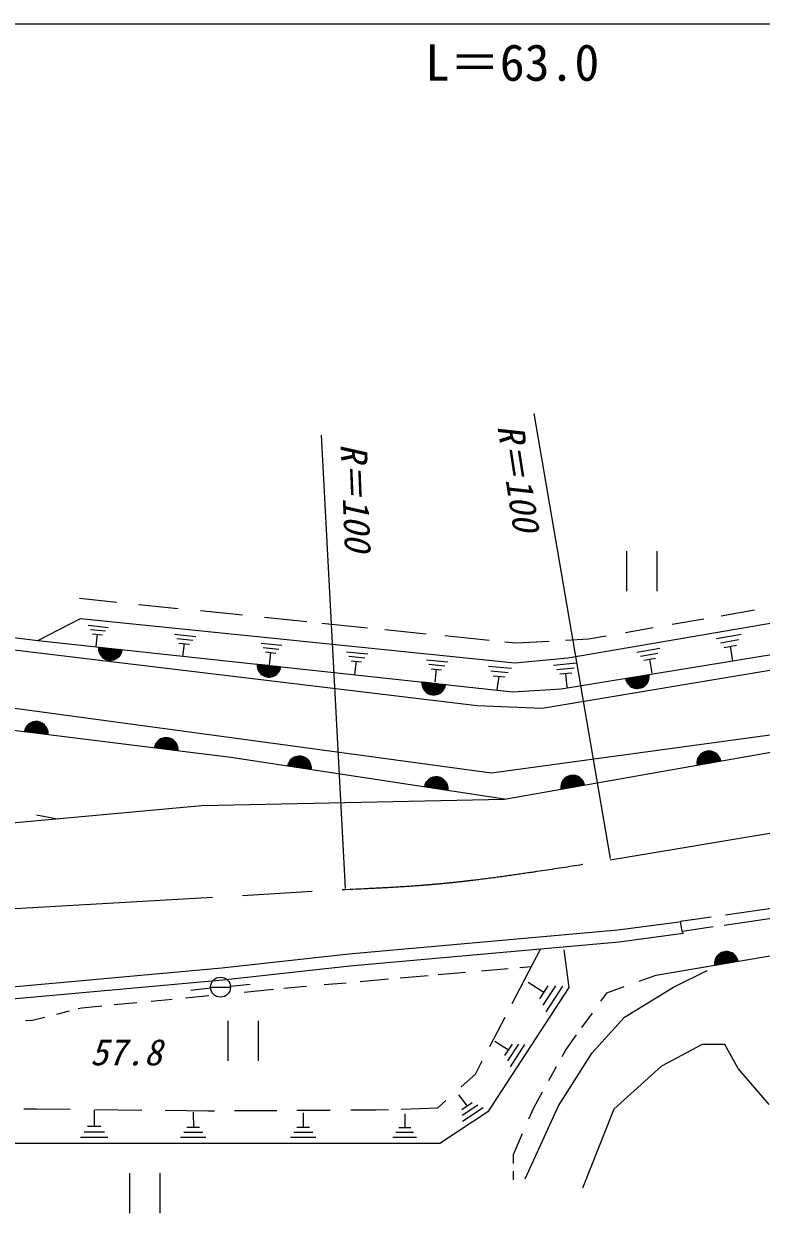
# Model space of a CAD drawing. Units: millimetres, scale not verified. Extents: x 40000 to 680000, y 20000 to 380000.
# Drawn here: x 501882 to 538838, y 270543 to 330125 of the extents above; entities that cross this region are included whole.
import ezdxf
from ezdxf.enums import TextEntityAlignment as Align

# ---------------------------------------------------------------- set-up
doc = ezdxf.new("R2010")
doc.units = ezdxf.units.MM
doc.header["$LTSCALE"] = 1000
doc.linetypes.add('CHAIN', pattern=[18.5, 12, -1.5, 3.5, -1.5])
for name, color, linetype, lineweight in [('M-BGD', 7, 'Continuous', 25), ('M-BGD-RSTR', 7, 'Continuous', 13), ('M-BMK', 2, 'CHAIN', 13)]:
    doc.layers.add(name, color=color, linetype=linetype, lineweight=lineweight)
doc.styles.add('ＭＳ ゴシック', font='')
doc.styles.get('ＭＳ ゴシック').set_extended_font_data('MS Gothic')

msp = doc.modelspace()

# ---------------------------------------------------------------- linework, layer by layer
at = {"layer": 'M-BGD'}
for p, q in [((529152, 298366), (559038, 303483)), ((532098, 301711), (532098, 303711)), ((533598, 303711), (533598, 301711)), ((528814, 296807), (559332, 301791)), ((504670, 301346), (506538, 301155)), ((507631, 301043), (509620, 300841)), ((559454, 301088), (527866, 295829)), ((493340, 300386), (502579, 299234)), ((502579, 299234), (504723, 300339)), ((504723, 300339), (514408, 299341)), ((510731, 300727), (512839, 300512)), ((513948, 300399), (516060, 300183)), ((534379, 300044), (535956, 300319)), ((536833, 300471), (538495, 300760)), ((524603, 295960), (493242, 299719)), ((505110, 299999), (506110, 299889)), ((505220, 299789), (505970, 299709)), ((516816, 300106), (519104, 299873)), ((519975, 299784), (522047, 299573)), ((532040, 299638), (533423, 299878)), ((502579, 299234), (526382, 296658)), ((505320, 299569), (505820, 299519)), ((505510, 298949), (505570, 299549)), ((509440, 299549), (510500, 299439)), ((509550, 299329), (510350, 299249)), ((514408, 299341), (526498, 298116)), ((522977, 299478), (525212, 299250)), ((525988, 299171), (526566, 299112)), ((526566, 299112), (528211, 299204)), ((529030, 299249), (530174, 299313)), ((530174, 299313), (531067, 299469)), ((536590, 299339), (537830, 299549)), ((536790, 299119), (537720, 299279)), ((509660, 299099), (510190, 299049)), ((509860, 298429), (509930, 299079)), ((513770, 299099), (514820, 298999)), ((513880, 298879), (514670, 298799)), ((513990, 298659), (514520, 298599)), ((514190, 297999), (514260, 298629)), ((518050, 298669), (519120, 298559)), ((532600, 298649), (533750, 298849)), ((532780, 298449), (533650, 298599)), ((536980, 298889), (537600, 298999)), ((537420, 298199), (537290, 298949)), ((518170, 298449), (518970, 298359)), ((518280, 298219), (518810, 298159)), ((518480, 297549), (518550, 298189)), ((522060, 298269), (523130, 298159)), ((522180, 298039), (522980, 297959)), ((525170, 297949), (526320, 297839)), ((526498, 298116), (529152, 298366)), ((528420, 297999), (529580, 298109)), ((532960, 298239), (533540, 298339)), ((533370, 297599), (533250, 298289)), ((522290, 297809), (522820, 297759)), ((522490, 297139), (522560, 297789)), ((525290, 297709), (526160, 297629)), ((525410, 297469), (525990, 297409)), ((525610, 296769), (525700, 297439)), ((525977, 291281), (560107, 297332)), ((528590, 297779), (529460, 297869)), ((528750, 297559), (529340, 297619)), ((529110, 296889), (529050, 297589)), ((492925, 296999), (512400, 294351)), ((526382, 296658), (528814, 296807)), ((512265, 293364), (492746, 295787)), ((527866, 295829), (524603, 295960)), ((512400, 294351), (525323, 292601)), ((525323, 292601), (540131, 294621)), ((525977, 291281), (512265, 293364)), ((497848, 289780), (510806, 290965)), ((510806, 290965), (525977, 291281)), ((502512, 290497), (503577, 290304)), ((561864, 287211), (533556, 282455)), ((539572, 285845), (537043, 285477)), ((534839, 285143), (531657, 284714)), ((536337, 285375), (534800, 285151)), ((534883, 284658), (534800, 285151)), ((536422, 284882), (534883, 284658)), ((539706, 285359), (536979, 284963)), ((531657, 284714), (518164, 283521)), ((534919, 284548), (531724, 284118)), ((534883, 284658), (534919, 284548)), ((531724, 284118), (518223, 282924)), ((526356, 281051), (527772, 283768)), ((528950, 283731), (529191, 281850)), ((518164, 283521), (511800, 282817)), ((511800, 282817), (490443, 280890)), ((518223, 282924), (511860, 282220)), ((520752, 282328), (522141, 282450)), ((522649, 282494), (524017, 282614)), ((524814, 282684), (526155, 282801)), ((526742, 282852), (527321, 282903)), ((533556, 282455), (532701, 282148)), ((534442, 281869), (536122, 282709)), ((511860, 282220), (490375, 280281)), ((511242, 281865), (512242, 281865)), ((512240, 281919), (513230, 282009)), ((514910, 281809), (515831, 281898)), ((515831, 281898), (516055, 281917)), ((516930, 281994), (518044, 282091)), ((518734, 282152), (520166, 282277)), ((529191, 281850), (525139, 275628)), ((527160, 282119), (527940, 281619)), ((528150, 281939), (527730, 281289)), ((528520, 281929), (527890, 280959)), ((528880, 281919), (528040, 280629)), ((531957, 281882), (531083, 281569)), ((531983, 280369), (534442, 281869)), ((508267, 281171), (509319, 281272)), ((509993, 281337), (511162, 281449)), ((511240, 281809), (510250, 281699)), ((512934, 281620), (514399, 281760)), ((531083, 281569), (530788, 281162)), ((503546, 280521), (504173, 280681)), ((504601, 280790), (504786, 280837)), ((504786, 280837), (505785, 280933)), ((506418, 280994), (507552, 281103)), ((501964, 280198), (502326, 280210)), ((502326, 280210), (502942, 280367)), ((512132, 278172), (512132, 280172)), ((513632, 280172), (513632, 278172)), ((525234, 278894), (526000, 280366)), ((530361, 280571), (529836, 279845)), ((530363, 278569), (531983, 280369)), ((529567, 279474), (529043, 278749)), ((525490, 279169), (526170, 278729)), ((526350, 279009), (525980, 278449)), ((526670, 279009), (526120, 278169)), ((526980, 278999), (526250, 277879)), ((535882, 278989), (533843, 277910)), ((537022, 278989), (535882, 278989)), ((537682, 277790), (537022, 278989)), ((528683, 275930), (530363, 278569)), ((529043, 278749), (528839, 278379)), ((524512, 277509), (524861, 278178)), ((528561, 277874), (528172, 277168)), ((533843, 277910), (531443, 275750)), ((539242, 275990), (537682, 277790)), ((523798, 276868), (524512, 277509)), ((523670, 276479), (524100, 275909)), ((527865, 276612), (527424, 275810)), ((522631, 275821), (523040, 276187)), ((524360, 276079), (523840, 275729)), ((524630, 275959), (523850, 275439)), ((527004, 272270), (528683, 275930)), ((501887, 275779), (502519, 275772)), ((502519, 275772), (504207, 275754)), ((505410, 275699), (505410, 274879)), ((505443, 275740), (507804, 275713)), ((508963, 275700), (511104, 275676)), ((510370, 275599), (510380, 274839)), ((511104, 275676), (511440, 275678)), ((512441, 275684), (514558, 275696)), ((515558, 275701), (517237, 275711)), ((515880, 275579), (515890, 274839)), ((518276, 275717), (519545, 275724)), ((519545, 275724), (520152, 275743)), ((520797, 275763), (522631, 275821)), ((520970, 275529), (520970, 274819)), ((525139, 275628), (522728, 274036)), ((524900, 275829), (523860, 275139)), ((527424, 275810), (527181, 275253)), ((531443, 275750), (529883, 271790)), ((505750, 274879), (505070, 274879)), ((510690, 274839), (510060, 274839)), ((516200, 274839), (515570, 274839)), ((521270, 274819), (520670, 274819)), ((506090, 274339), (504730, 274339)), ((505920, 274609), (504900, 274609)), ((511000, 274339), (509740, 274339)), ((510850, 274589), (509900, 274589)), ((516510, 274339), (515250, 274339)), ((516360, 274589), (515410, 274589)), ((521570, 274339), (520380, 274339)), ((521420, 274579), (520530, 274579)), ((526863, 274525), (526404, 273470)), ((502663, 274036), (493258, 274036)), ((522728, 274036), (502663, 274036)), ((526404, 273470), (526404, 273034)), ((507196, 270543), (507196, 272543)), ((508696, 272543), (508696, 270543)), ((526404, 272648), (526404, 272210))]:
    msp.add_line(p, q, dxfattribs=at)
msp.add_circle((511742, 281865), 500, dxfattribs=at)
for centre, radius, start, end in [((506220, 298840), 600, 173.82522, 353.82522), ((506220, 298840), 550, 173.82522, 353.82522), ((506220, 298840), 500, 173.82522, 353.82522), ((506220, 298840), 450, 173.82522, 353.82522), ((506220, 298840), 400, 173.82522, 353.82522), ((506220, 298840), 350, 173.82522, 353.82522), ((506220, 298840), 300, 173.82522, 353.82522), ((506220, 298840), 250, 173.82522, 353.82522), ((506220, 298840), 200, 173.82522, 353.82522), ((506220, 298840), 150, 173.82522, 353.82522), ((506220, 298840), 100, 173.82522, 353.82522), ((506220, 298840), 50, 173.82522, 353.82522), ((514171, 297997), 600, 174.0589, 354.0589), ((514171, 297997), 550, 174.0589, 354.0589), ((514171, 297997), 500, 174.0589, 354.0589), ((514171, 297997), 450, 174.0589, 354.0589), ((514171, 297997), 400, 174.0589, 354.0589), ((514171, 297997), 350, 174.0589, 354.0589), ((514171, 297997), 300, 174.0589, 354.0589), ((514171, 297997), 250, 174.0589, 354.0589), ((514171, 297997), 200, 174.0589, 354.0589), ((514171, 297997), 150, 174.0589, 354.0589), ((514171, 297997), 100, 174.0589, 354.0589), ((514171, 297997), 50, 174.0589, 354.0589), ((532629, 297430), 600, 189.27454, 9.27454), ((532629, 297430), 550, 189.27454, 9.27454), ((532629, 297430), 500, 189.27454, 9.27454), ((532629, 297430), 450, 189.27454, 9.27454), ((532629, 297430), 400, 189.27454, 9.27454), ((532629, 297430), 350, 189.27454, 9.27454), ((532629, 297430), 300, 189.27454, 9.27454), ((532629, 297430), 250, 189.27454, 9.27454), ((532629, 297430), 200, 189.27454, 9.27454), ((532629, 297430), 150, 189.27454, 9.27454), ((532629, 297430), 100, 189.27454, 9.27454), ((532629, 297430), 50, 189.27454, 9.27454), ((522431, 297104), 600, 173.57059, 353.57059), ((522431, 297104), 550, 173.57059, 353.57059), ((522431, 297104), 500, 173.57059, 353.57059), ((522431, 297104), 450, 173.57059, 353.57059), ((522431, 297104), 400, 173.57059, 353.57059), ((522431, 297104), 350, 173.57059, 353.57059), ((522431, 297104), 300, 173.57059, 353.57059), ((522431, 297104), 250, 173.57059, 353.57059), ((522431, 297104), 200, 173.57059, 353.57059), ((522431, 297104), 150, 173.57059, 353.57059), ((522431, 297104), 100, 173.57059, 353.57059), ((522431, 297104), 50, 173.57059, 353.57059), ((502505, 294576), 600, 352.92362, 172.92362), ((502505, 294576), 550, 352.92362, 172.92362), ((502505, 294576), 500, 352.92362, 172.92362), ((502505, 294576), 450, 352.92362, 172.92362), ((502505, 294576), 400, 352.92362, 172.92362), ((502505, 294576), 350, 352.92362, 172.92362), ((502505, 294576), 300, 352.92362, 172.92362), ((502505, 294576), 250, 352.92362, 172.92362), ((502505, 294576), 200, 352.92362, 172.92362), ((502505, 294576), 150, 352.92362, 172.92362), ((502505, 294576), 100, 352.92362, 172.92362), ((502505, 294576), 50, 352.92362, 172.92362), ((509012, 293768), 600, 352.92362, 172.92362), ((509012, 293768), 550, 352.92362, 172.92362), ((509012, 293768), 500, 352.92362, 172.92362), ((509012, 293768), 450, 352.92362, 172.92362), ((509012, 293768), 400, 352.92362, 172.92362), ((509012, 293768), 350, 352.92362, 172.92362), ((509012, 293768), 300, 352.92362, 172.92362), ((509012, 293768), 250, 352.92362, 172.92362), ((509012, 293768), 200, 352.92362, 172.92362), ((509012, 293768), 150, 352.92362, 172.92362), ((509012, 293768), 100, 352.92362, 172.92362), ((509012, 293768), 50, 352.92362, 172.92362), ((515693, 292844), 600, 351.36256, 171.36256), ((515693, 292844), 550, 351.36256, 171.36256), ((515693, 292844), 500, 351.36256, 171.36256), ((515693, 292844), 450, 351.36256, 171.36256), ((515693, 292844), 400, 351.36256, 171.36256), ((515693, 292844), 350, 351.36256, 171.36256), ((515693, 292844), 300, 351.36256, 171.36256), ((536216, 293096), 600, 10.0527, 190.0527), ((536216, 293096), 550, 10.0527, 190.0527), ((536216, 293096), 500, 10.0527, 190.0527), ((536216, 293096), 450, 10.0527, 190.0527), ((536216, 293096), 400, 10.0527, 190.0527), ((536216, 293096), 350, 10.0527, 190.0527), ((536216, 293096), 300, 10.0527, 190.0527), ((536216, 293096), 250, 10.0527, 190.0527), ((536216, 293096), 200, 10.0527, 190.0527), ((536216, 293096), 150, 10.0527, 190.0527), ((536216, 293096), 100, 10.0527, 190.0527), ((536216, 293096), 50, 10.0527, 190.0527), ((515693, 292844), 250, 351.36256, 171.36256), ((515693, 292844), 200, 351.36256, 171.36256), ((515693, 292844), 150, 351.36256, 171.36256), ((515693, 292844), 100, 351.36256, 171.36256), ((515693, 292844), 50, 351.36256, 171.36256), ((522549, 291802), 600, 351.36256, 171.36256), ((522549, 291802), 550, 351.36256, 171.36256), ((522549, 291802), 500, 351.36256, 171.36256), ((522549, 291802), 450, 351.36256, 171.36256), ((522549, 291802), 400, 351.36256, 171.36256), ((522549, 291802), 350, 351.36256, 171.36256), ((522549, 291802), 300, 351.36256, 171.36256), ((522549, 291802), 250, 351.36256, 171.36256), ((522549, 291802), 200, 351.36256, 171.36256), ((522549, 291802), 150, 351.36256, 171.36256), ((529390, 291886), 600, 10.0527, 190.0527), ((529390, 291886), 550, 10.0527, 190.0527), ((529390, 291886), 500, 10.0527, 190.0527), ((529390, 291886), 450, 10.0527, 190.0527), ((529390, 291886), 400, 10.0527, 190.0527), ((529390, 291886), 350, 10.0527, 190.0527), ((529390, 291886), 300, 10.0527, 190.0527), ((529390, 291886), 250, 10.0527, 190.0527), ((529390, 291886), 200, 10.0527, 190.0527), ((529390, 291886), 150, 10.0527, 190.0527), ((529390, 291886), 100, 10.0527, 190.0527), ((522549, 291802), 100, 351.36256, 171.36256), ((522549, 291802), 50, 351.36256, 171.36256), ((529390, 291886), 50, 10.0527, 190.0527), ((537094, 283049), 600, 9.53827, 189.53827), ((537094, 283049), 550, 9.53827, 189.53827), ((537094, 283049), 500, 9.53827, 189.53827), ((537094, 283049), 450, 9.53827, 189.53827), ((537094, 283049), 400, 9.53827, 189.53827), ((537094, 283049), 350, 9.53827, 189.53827), ((537094, 283049), 300, 9.53827, 189.53827), ((537094, 283049), 250, 9.53827, 189.53827), ((537094, 283049), 200, 9.53827, 189.53827), ((537094, 283049), 150, 9.53827, 189.53827), ((537094, 283049), 100, 9.53827, 189.53827), ((537094, 283049), 50, 9.53827, 189.53827)]:
    msp.add_arc(centre, radius, start, end, dxfattribs=at)
at = {"layer": 'M-BGD-RSTR'}
for p, q in [((497848, 330125), (554412, 330125)), ((531290, 288313), (527459, 310605)), ((518010, 286817), (516806, 309510))]:
    msp.add_line(p, q, dxfattribs=at)
at = {"layer": 'M-BMK'}
for p, q in [((531268, 288242), (559845, 293044)), ((462428, 283532), (517972, 286763))]:
    msp.add_line(p, q, dxfattribs=at)
msp.add_open_spline([(517972, 286763), (519419, 286827), (520866, 286891), (522308, 287015), (523950, 287155), (525585, 287374), (527216, 287614), (528568, 287813), (529918, 288027), (531268, 288242)], degree=3, knots=[0, 0, 0, 0, 1, 1, 1, 2, 2, 2, 3, 3, 3, 3], dxfattribs=at)

# ---------------------------------------------------------------- texts
at = {"layer": 'M-BGD', "style": 'ＭＳ ゴシック', "oblique": 15}
msp.add_text('57.8', height=1320, dxfattribs=at).set_placement((505205, 277551), align=Align.BOTTOM_LEFT)
at = {"layer": 'M-BGD-RSTR', "style": 'ＭＳ ゴシック'}
msp.add_text('L＝63.0', height=1833, dxfattribs=at).set_placement((521988, 326721), align=Align.BOTTOM_LEFT)
at = {"layer": 'M-BGD-RSTR', "style": 'ＭＳ ゴシック', "oblique": 15}
for rotation, p in [(278.797, (525220, 309905)), (272.337, (517362, 309062))]:
    msp.add_text('R＝100', height=1320, rotation=rotation, dxfattribs=at).set_placement(p, align=Align.BOTTOM_LEFT)

doc.saveas('drawing.dxf')
